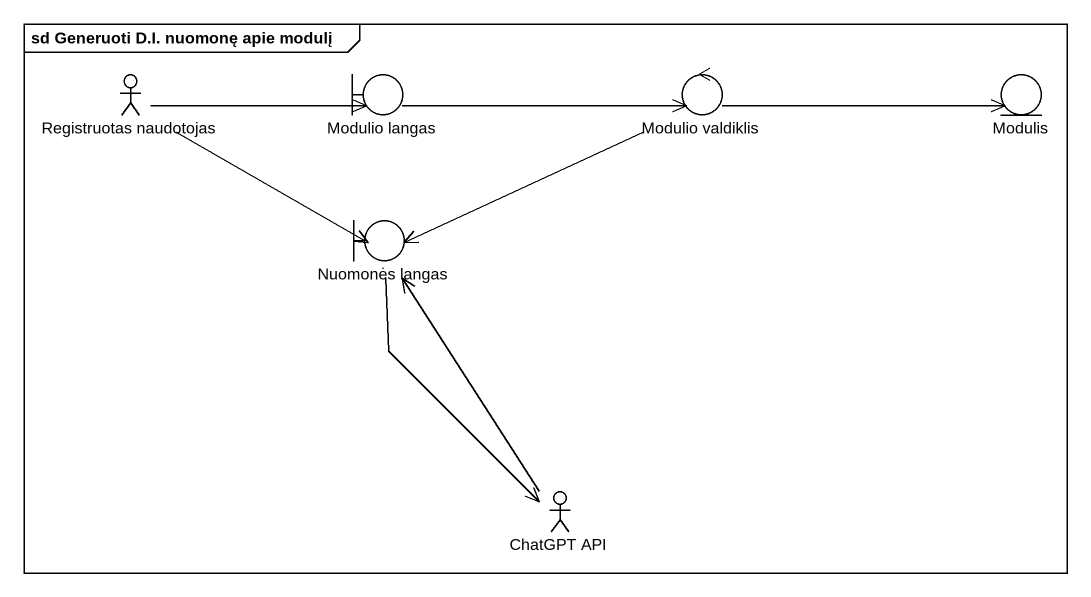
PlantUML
@startuml
mainframe sd Generuoti D.I. nuomonę apie modulį
actor "Registruotas naudotojas" as Registruotas_naudotojas
boundary "Modulio langas" as Modulio_langas
control "Modulio valdiklis" as Modulio_valdiklis
entity Modulis
boundary "Nuomonės langas" as Nuomonės_langas
actor "ChatGPT API" as ChatGPT_API
Registruotas_naudotojas -right-> Modulio_langas
Registruotas_naudotojas -right-> Nuomonės_langas
Modulio_langas -right-> Modulio_valdiklis
Modulio_valdiklis -right-> Modulis
Modulio_valdiklis -left-> Nuomonės_langas
Nuomonės_langas --> ChatGPT_API
ChatGPT_API -up-> Nuomonės_langas
@enduml
